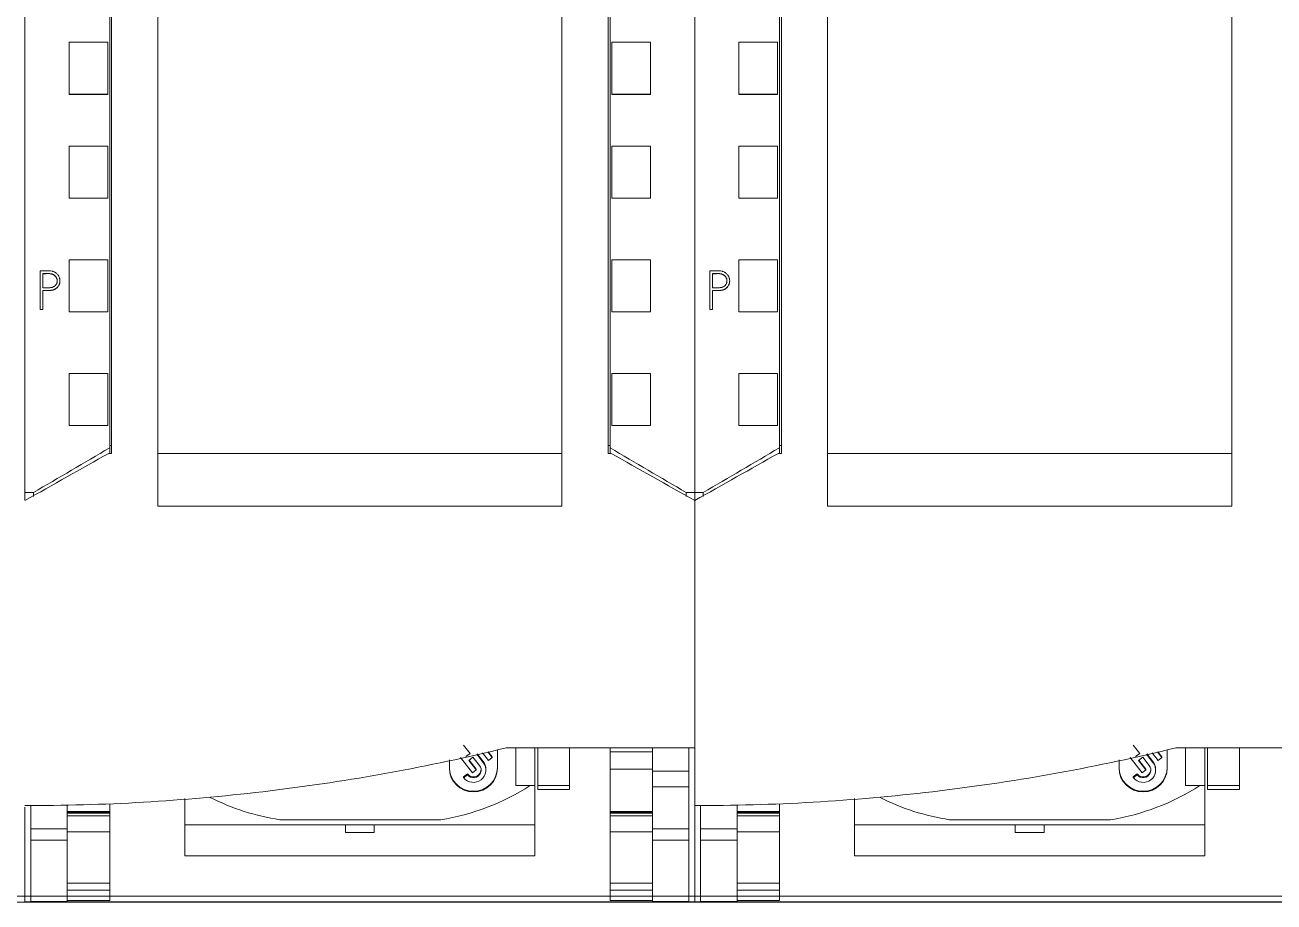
# Model space of a CAD drawing. Header units: millimetres. Extents: x 4137 to 6698, y 1400 to 3585.
# Drawn here: x 5938.2 to 6003.1, y 3225.8 to 3271.3 of the extents above; entities that cross this region are included whole.
import ezdxf

# ---------------------------------------------------------------- set-up
doc = ezdxf.new("R2010")
doc.units = ezdxf.units.MM
doc.layers.add('000-PI-Oprema', color=30, linetype='Continuous', lineweight=5)
doc.layers.add('004-PI-DIN Šina', color=3, linetype='Continuous')

msp = doc.modelspace()

# ---------------------------------------------------------------- linework, layer by layer
at = {"layer": '000-PI-Oprema', "color": 0, "linetype": 'ByBlock', "lineweight": 0}
for p, q in [((5938.248, 3360.465), (5938.248, 3247.047)), ((5973.048, 3360.465), (5973.048, 3247.047)), ((5973.048, 3360.465), (5973.048, 3247.047)), ((5942.648, 3358.185), (5942.648, 3249.37)), ((5968.648, 3249.37), (5968.648, 3358.185)), ((5977.448, 3358.185), (5977.448, 3249.37)), ((5940.548, 3267.743), (5940.548, 3270.444)), ((5942.548, 3270.444), (5940.548, 3270.444)), ((5942.548, 3267.743), (5942.548, 3270.444)), ((5968.748, 3267.743), (5968.748, 3270.444)), ((5968.748, 3270.444), (5970.748, 3270.444)), ((5970.748, 3267.743), (5970.748, 3270.444)), ((5975.348, 3267.743), (5975.348, 3270.444)), ((5977.348, 3270.444), (5975.348, 3270.444)), ((5977.348, 3267.743), (5977.348, 3270.444)), ((5940.548, 3267.735), (5940.548, 3267.743)), ((5942.548, 3267.743), (5940.548, 3267.743)), ((5942.548, 3267.735), (5940.548, 3267.735)), ((5942.548, 3267.735), (5942.548, 3267.743)), ((5968.748, 3267.735), (5968.748, 3267.743)), ((5968.748, 3267.743), (5970.748, 3267.743)), ((5968.748, 3267.735), (5970.748, 3267.735)), ((5970.748, 3267.735), (5970.748, 3267.743)), ((5975.348, 3267.735), (5975.348, 3267.743)), ((5977.348, 3267.743), (5975.348, 3267.743)), ((5977.348, 3267.735), (5975.348, 3267.735)), ((5977.348, 3267.735), (5977.348, 3267.743)), ((5940.548, 3262.341), (5940.548, 3265.042)), ((5942.548, 3265.042), (5940.548, 3265.042)), ((5942.548, 3262.341), (5942.548, 3265.042)), ((5968.748, 3262.341), (5968.748, 3265.042)), ((5968.748, 3265.042), (5970.748, 3265.042)), ((5970.748, 3262.341), (5970.748, 3265.042)), ((5975.348, 3262.341), (5975.348, 3265.042)), ((5977.348, 3265.042), (5975.348, 3265.042)), ((5977.348, 3262.341), (5977.348, 3265.042)), ((5942.548, 3262.341), (5940.548, 3262.341)), ((5940.548, 3262.335), (5940.548, 3262.341)), ((5942.548, 3262.335), (5940.548, 3262.335)), ((5942.548, 3262.335), (5942.548, 3262.341)), ((5968.748, 3262.341), (5970.748, 3262.341)), ((5968.748, 3262.335), (5968.748, 3262.341)), ((5968.748, 3262.335), (5970.748, 3262.335)), ((5970.748, 3262.335), (5970.748, 3262.341)), ((5977.348, 3262.341), (5975.348, 3262.341)), ((5975.348, 3262.335), (5975.348, 3262.341)), ((5977.348, 3262.335), (5975.348, 3262.335)), ((5977.348, 3262.335), (5977.348, 3262.341)), ((5940.548, 3256.439), (5940.548, 3259.14)), ((5942.548, 3259.14), (5940.548, 3259.14)), ((5942.548, 3256.439), (5942.548, 3259.14)), ((5968.748, 3256.439), (5968.748, 3259.14)), ((5968.748, 3259.14), (5970.748, 3259.14)), ((5970.748, 3256.439), (5970.748, 3259.14)), ((5975.348, 3256.439), (5975.348, 3259.14)), ((5977.348, 3259.14), (5975.348, 3259.14)), ((5977.348, 3256.439), (5977.348, 3259.14)), ((5939.037, 3258.566), (5939.037, 3256.565)), ((5939.179, 3257.689), (5939.179, 3258.425)), ((5940.064, 3258.038), (5940.064, 3258.044)), ((5973.837, 3258.566), (5973.837, 3256.565)), ((5973.979, 3257.689), (5973.979, 3258.425)), ((5974.864, 3258.038), (5974.864, 3258.044)), ((5939.179, 3256.565), (5939.179, 3257.547)), ((5973.979, 3256.565), (5973.979, 3257.547)), ((5939.037, 3256.565), (5939.179, 3256.565)), ((5940.548, 3256.435), (5940.548, 3256.439)), ((5942.548, 3256.439), (5940.548, 3256.439)), ((5942.548, 3256.435), (5940.548, 3256.435)), ((5942.548, 3256.435), (5942.548, 3256.439)), ((5968.748, 3256.439), (5970.748, 3256.439)), ((5968.748, 3256.435), (5968.748, 3256.439)), ((5968.748, 3256.435), (5970.748, 3256.435)), ((5970.748, 3256.435), (5970.748, 3256.439)), ((5973.837, 3256.565), (5973.979, 3256.565)), ((5975.348, 3256.435), (5975.348, 3256.439)), ((5977.348, 3256.439), (5975.348, 3256.439)), ((5977.348, 3256.435), (5975.348, 3256.435)), ((5977.348, 3256.435), (5977.348, 3256.439)), ((5940.548, 3250.538), (5940.548, 3253.238)), ((5942.548, 3253.238), (5940.548, 3253.238)), ((5942.548, 3250.538), (5942.548, 3253.238)), ((5968.748, 3250.538), (5968.748, 3253.238)), ((5968.748, 3253.238), (5970.748, 3253.238)), ((5970.748, 3250.538), (5970.748, 3253.238)), ((5975.348, 3250.538), (5975.348, 3253.238)), ((5977.348, 3253.238), (5975.348, 3253.238)), ((5977.348, 3250.538), (5977.348, 3253.238)), ((5940.548, 3250.535), (5940.548, 3250.538)), ((5942.548, 3250.538), (5940.548, 3250.538)), ((5942.548, 3250.535), (5940.548, 3250.535)), ((5942.548, 3250.535), (5942.548, 3250.538)), ((5968.748, 3250.538), (5970.748, 3250.538)), ((5968.748, 3250.535), (5968.748, 3250.538)), ((5968.748, 3250.535), (5970.748, 3250.535)), ((5970.748, 3250.535), (5970.748, 3250.538)), ((5975.348, 3250.535), (5975.348, 3250.538)), ((5977.348, 3250.538), (5975.348, 3250.538)), ((5977.348, 3250.535), (5975.348, 3250.535)), ((5977.348, 3250.535), (5977.348, 3250.538)), ((5942.598, 3249.084), (5942.748, 3249.084)), ((5942.748, 3249.499), (5942.648, 3249.499)), ((5942.648, 3249.37), (5942.648, 3249.084)), ((5966.148, 3249.081), (5945.148, 3249.081)), ((5968.548, 3249.499), (5968.648, 3249.499)), ((5968.548, 3249.084), (5968.698, 3249.084)), ((5968.648, 3249.084), (5968.648, 3249.37)), ((5977.398, 3249.084), (5977.548, 3249.084)), ((5977.548, 3249.499), (5977.448, 3249.499)), ((5977.448, 3249.37), (5977.448, 3249.084)), ((6000.948, 3249.081), (5979.948, 3249.081)), ((5938.248, 3247.047), (5938.248, 3246.677)), ((5938.688, 3247.047), (5938.248, 3247.047)), ((5938.688, 3246.844), (5938.688, 3247.047)), ((5972.608, 3247.047), (5972.608, 3246.844)), ((5973.048, 3247.047), (5972.608, 3247.047)), ((5973.048, 3247.047), (5973.048, 3246.671)), ((5973.048, 3247.047), (5973.048, 3246.677)), ((5973.488, 3247.047), (5973.048, 3247.047)), ((5973.488, 3246.844), (5973.488, 3247.047)), ((5966.148, 3246.334), (5945.148, 3246.334)), ((6000.948, 3246.334), (5979.948, 3246.334)), ((5961.036, 3233.925), (5961.372, 3233.499)), ((5961.372, 3233.499), (5961.156, 3233.331)), ((5962.059, 3233.03), (5961.723, 3233.456)), ((5962.059, 3233.069), (5961.742, 3233.471)), ((5962.018, 3233.524), (5962.324, 3233.135)), ((5962.521, 3233.288), (5962.289, 3233.581)), ((5962.521, 3233.327), (5962.316, 3233.587)), ((5962.521, 3233.327), (5962.521, 3233.288)), ((5962.798, 3232.734), (5962.798, 3233.689)), ((5963.248, 3233.785), (5973.048, 3233.785)), ((5963.748, 3233.785), (5963.748, 3231.825)), ((5964.748, 3231.825), (5964.748, 3233.785)), ((5968.648, 3233.585), (5968.648, 3233.785)), ((5968.648, 3232.686), (5968.648, 3233.585)), ((5968.648, 3233.585), (5970.848, 3233.585)), ((5970.848, 3232.583), (5970.848, 3233.785)), ((5972.748, 3232.583), (5972.748, 3233.785)), ((5973.048, 3233.704), (5973.048, 3225.785)), ((5995.836, 3233.925), (5996.172, 3233.499)), ((5996.172, 3233.499), (5995.956, 3233.331)), ((5996.859, 3233.03), (5996.523, 3233.456)), ((5996.859, 3233.069), (5996.542, 3233.471)), ((5996.818, 3233.524), (5997.124, 3233.135)), ((5997.321, 3233.288), (5997.089, 3233.581)), ((5997.321, 3233.327), (5997.116, 3233.587)), ((5997.321, 3233.327), (5997.321, 3233.288)), ((5997.598, 3232.734), (5997.598, 3233.689)), ((5998.048, 3233.785), (6007.848, 3233.785)), ((5998.548, 3233.785), (5998.548, 3231.825)), ((5999.548, 3231.825), (5999.548, 3233.785)), ((5960.298, 3233.159), (5960.298, 3232.734)), ((5960.878, 3233.282), (5961.498, 3232.495)), ((5961.31, 3233.136), (5961.526, 3233.303)), ((5961.695, 3232.648), (5961.31, 3233.136)), ((5961.695, 3232.687), (5961.329, 3233.151)), ((5961.526, 3233.303), (5961.862, 3232.877)), ((5961.695, 3232.687), (5961.695, 3232.648)), ((5962.059, 3233.069), (5962.059, 3233.03)), ((5962.197, 3232.634), (5962.197, 3232.673)), ((5962.324, 3233.135), (5962.521, 3233.288)), ((5968.648, 3230.486), (5968.648, 3232.686)), ((5968.648, 3232.686), (5970.848, 3232.686)), ((5995.098, 3233.159), (5995.098, 3232.734)), ((5995.678, 3233.282), (5996.298, 3232.495)), ((5996.11, 3233.136), (5996.326, 3233.303)), ((5996.495, 3232.648), (5996.11, 3233.136)), ((5996.495, 3232.687), (5996.129, 3233.151)), ((5996.326, 3233.303), (5996.662, 3232.877)), ((5996.495, 3232.687), (5996.495, 3232.648)), ((5996.859, 3233.069), (5996.859, 3233.03)), ((5996.997, 3232.634), (5996.997, 3232.673)), ((5997.124, 3233.135), (5997.321, 3233.288)), ((5961.233, 3232.429), (5961.036, 3232.277)), ((5961.233, 3232.39), (5961.036, 3232.237)), ((5961.036, 3232.277), (5961.036, 3232.237)), ((5961.233, 3232.429), (5961.233, 3232.39)), ((5961.498, 3232.495), (5961.695, 3232.648)), ((5970.848, 3231.767), (5970.848, 3232.583)), ((5970.848, 3232.583), (5972.748, 3232.583)), ((5972.748, 3231.767), (5972.748, 3232.583)), ((5996.033, 3232.429), (5995.836, 3232.277)), ((5996.033, 3232.39), (5995.836, 3232.237)), ((5995.836, 3232.277), (5995.836, 3232.237)), ((5996.033, 3232.429), (5996.033, 3232.39)), ((5996.298, 3232.495), (5996.495, 3232.648)), ((5963.748, 3231.825), (5963.748, 3231.824)), ((5963.748, 3231.825), (5964.748, 3231.825)), ((5963.748, 3231.824), (5964.496, 3231.824)), ((5964.496, 3231.824), (5964.748, 3231.824)), ((5964.748, 3231.824), (5964.748, 3231.825)), ((5964.748, 3229.785), (5964.748, 3231.824)), ((5964.898, 3231.618), (5964.898, 3231.835)), ((5964.898, 3231.835), (5966.548, 3231.835)), ((5964.898, 3231.618), (5966.548, 3231.618)), ((5966.548, 3231.618), (5966.548, 3231.835)), ((5970.848, 3231.767), (5970.848, 3229.58)), ((5970.848, 3231.767), (5972.748, 3231.767)), ((5972.748, 3231.767), (5972.748, 3229.58)), ((5998.548, 3231.825), (5998.548, 3231.824)), ((5998.548, 3231.825), (5999.548, 3231.825)), ((5998.548, 3231.824), (5999.296, 3231.824)), ((5999.296, 3231.824), (5999.548, 3231.824)), ((5999.548, 3231.824), (5999.548, 3231.825)), ((5999.548, 3229.785), (5999.548, 3231.824)), ((5999.698, 3231.618), (5999.698, 3231.835)), ((5999.698, 3231.835), (6001.348, 3231.835)), ((5999.698, 3231.618), (6001.348, 3231.618)), ((6001.348, 3231.618), (6001.348, 3231.835)), ((5938.549, 3230.785), (5938.248, 3230.785)), ((5938.548, 3230.773), (5938.548, 3229.58)), ((5940.448, 3230.834), (5940.448, 3229.58)), ((5942.648, 3230.486), (5942.648, 3230.851)), ((5946.548, 3229.785), (5946.548, 3231.149)), ((5973.349, 3230.785), (5973.048, 3230.785)), ((5973.348, 3230.773), (5973.348, 3229.58)), ((5975.248, 3230.834), (5975.248, 3229.58)), ((5977.448, 3230.486), (5977.448, 3230.851)), ((5981.348, 3229.785), (5981.348, 3231.149)), ((5938.248, 3230.703), (5938.248, 3225.785)), ((5940.448, 3230.486), (5942.648, 3230.486)), ((5942.648, 3230.456), (5940.448, 3230.456)), ((5942.648, 3230.449), (5940.448, 3230.449)), ((5942.648, 3230.385), (5940.448, 3230.385)), ((5942.648, 3230.248), (5940.448, 3230.248)), ((5942.648, 3230.449), (5942.648, 3230.456)), ((5942.648, 3230.385), (5942.648, 3230.449)), ((5942.648, 3230.385), (5942.648, 3230.248)), ((5942.648, 3230.248), (5942.648, 3229.423)), ((5968.648, 3230.486), (5970.848, 3230.486)), ((5968.648, 3230.449), (5968.648, 3230.456)), ((5970.848, 3230.456), (5968.648, 3230.456)), ((5968.648, 3230.385), (5968.648, 3230.449)), ((5968.648, 3230.449), (5970.848, 3230.449)), ((5968.648, 3230.385), (5968.648, 3230.248)), ((5968.648, 3230.385), (5970.848, 3230.385)), ((5968.648, 3230.248), (5968.648, 3229.423)), ((5968.648, 3230.248), (5970.848, 3230.248)), ((5973.048, 3230.703), (5973.048, 3225.785)), ((5975.248, 3230.486), (5977.448, 3230.486)), ((5977.448, 3230.456), (5975.248, 3230.456)), ((5977.448, 3230.449), (5975.248, 3230.449)), ((5977.448, 3230.385), (5975.248, 3230.385)), ((5977.448, 3230.248), (5975.248, 3230.248)), ((5977.448, 3230.449), (5977.448, 3230.456)), ((5977.448, 3230.385), (5977.448, 3230.449)), ((5977.448, 3230.385), (5977.448, 3230.248)), ((5977.448, 3230.248), (5977.448, 3229.423)), ((5938.548, 3228.993), (5938.548, 3229.58)), ((5940.448, 3229.58), (5938.548, 3229.58)), ((5940.448, 3228.993), (5940.448, 3229.58)), ((5946.548, 3228.185), (5946.548, 3229.785)), ((5946.548, 3229.785), (5964.748, 3229.785)), ((5951.492, 3230.052), (5959.847, 3230.052)), ((5954.898, 3229.785), (5954.898, 3229.381)), ((5956.398, 3229.785), (5956.398, 3229.381)), ((5964.748, 3228.185), (5964.748, 3229.785)), ((5970.848, 3228.993), (5970.848, 3229.58)), ((5970.848, 3229.58), (5972.748, 3229.58)), ((5972.748, 3228.993), (5972.748, 3229.58)), ((5973.348, 3228.993), (5973.348, 3229.58)), ((5975.248, 3229.58), (5973.348, 3229.58)), ((5975.248, 3228.993), (5975.248, 3229.58)), ((5981.348, 3228.185), (5981.348, 3229.785)), ((5981.348, 3229.785), (5999.548, 3229.785)), ((5986.292, 3230.052), (5994.647, 3230.052)), ((5989.698, 3229.785), (5989.698, 3229.381)), ((5991.198, 3229.785), (5991.198, 3229.381)), ((5999.548, 3228.185), (5999.548, 3229.785)), ((5940.448, 3228.993), (5938.548, 3228.993)), ((5942.648, 3229.423), (5940.448, 3229.423)), ((5942.648, 3229.423), (5942.648, 3226.758)), ((5954.898, 3229.381), (5956.398, 3229.381)), ((5968.648, 3229.423), (5968.648, 3226.758)), ((5968.648, 3229.423), (5970.848, 3229.423)), ((5970.848, 3228.993), (5972.748, 3228.993)), ((5975.248, 3228.993), (5973.348, 3228.993)), ((5977.448, 3229.423), (5975.248, 3229.423)), ((5977.448, 3229.423), (5977.448, 3226.758)), ((5989.698, 3229.381), (5991.198, 3229.381)), ((5946.548, 3228.185), (5964.748, 3228.185)), ((5981.348, 3228.185), (5999.548, 3228.185)), ((5942.648, 3226.758), (5940.448, 3226.758)), ((5940.448, 3226.391), (5940.448, 3225.861)), ((5942.648, 3226.391), (5940.448, 3226.391)), ((5942.648, 3226.758), (5942.648, 3226.391)), ((5942.648, 3226.391), (5942.648, 3225.861)), ((5968.648, 3226.758), (5968.648, 3226.391)), ((5968.648, 3226.758), (5970.848, 3226.758)), ((5968.648, 3226.391), (5968.648, 3225.861)), ((5968.648, 3226.391), (5970.848, 3226.391)), ((5970.848, 3226.391), (5970.848, 3225.861)), ((5977.448, 3226.758), (5975.248, 3226.758)), ((5975.248, 3226.391), (5975.248, 3225.861)), ((5977.448, 3226.391), (5975.248, 3226.391)), ((5977.448, 3226.758), (5977.448, 3226.391)), ((5977.448, 3226.391), (5977.448, 3225.861)), ((5940.189, 3225.785), (5938.248, 3225.785)), ((5940.448, 3225.797), (5938.548, 3225.797)), ((5938.548, 3225.796), (5940.448, 3225.796)), ((5971.448, 3225.785), (5940.189, 3225.785)), ((5942.648, 3225.861), (5940.448, 3225.861)), ((5940.448, 3225.86), (5942.648, 3225.86)), ((5942.648, 3225.86), (5942.648, 3225.861)), ((5968.648, 3225.86), (5968.648, 3225.861)), ((5968.648, 3225.861), (5970.848, 3225.861)), ((5968.648, 3225.86), (5970.848, 3225.86)), ((5970.848, 3225.797), (5972.748, 3225.797)), ((5970.848, 3225.796), (5972.748, 3225.796)), ((5973.048, 3225.785), (5971.448, 3225.785)), ((5974.989, 3225.785), (5973.048, 3225.785)), ((5975.248, 3225.797), (5973.348, 3225.797)), ((5973.348, 3225.796), (5975.248, 3225.796)), ((6006.248, 3225.785), (5974.989, 3225.785)), ((5977.448, 3225.861), (5975.248, 3225.861)), ((5975.248, 3225.86), (5977.448, 3225.86)), ((5977.448, 3225.86), (5977.448, 3225.861))]:
    msp.add_line(p, q, dxfattribs=at)
for centre, major_axis, start_param, end_param in [((5961.548, 3232.773), (1.25, 0), 3.141593, 6.283185), ((5961.548, 3232.734), (1.25, 0), 3.141593, 6.283185), ((5961.548, 3232.634), (0.649, 0), 3.804818, 6.94641), ((5961.548, 3232.634), (-0.399, 0), 0.663225, 3.804818), ((5961.548, 3232.673), (0.649, 0), 6.283142, 6.94641), ((5996.348, 3232.773), (1.25, 0), 3.141593, 6.283185), ((5996.348, 3232.734), (1.25, 0), 3.141593, 6.283185), ((5996.348, 3232.634), (0.649, 0), 3.804818, 6.94641), ((5996.348, 3232.634), (-0.399, 0), 0.663225, 3.804818), ((5996.348, 3232.673), (0.649, 0), 6.283142, 6.94641), ((5961.548, 3232.673), (-0.399, 0), 0.663225, 3.092069), ((5996.348, 3232.673), (-0.399, 0), 0.663225, 3.092069), ((5957.91, 3241.929), (12.135, 0), 4.872685, 5.28613), ((5992.71, 3241.929), (12.135, 0), 4.872685, 5.28613), ((5953.314, 3241.789), (11.977, 0), 4.241192, 4.559632), ((5988.114, 3241.789), (11.977, 0), 4.241192, 4.559632)]:
    msp.add_ellipse(centre, major_axis=major_axis, ratio=0.991445, start_param=start_param, end_param=end_param, dxfattribs=at)
for points, knots in [([(5942.748, 3358.37), (5942.748, 3355.326), (5942.748, 3345.757), (5942.748, 3331.587), (5942.748, 3317.02), (5942.748, 3302.81), (5942.748, 3288.516), (5942.748, 3273.029), (5942.748, 3260.39), (5942.748, 3252.425), (5942.748, 3249.084)], [0, 0, 0, 0, 0.083934, 0.263736, 0.389889, 0.484142, 0.653794, 0.78188, 0.908517, 1, 1, 1, 1]), ([(5968.548, 3249.084), (5968.548, 3252.425), (5968.548, 3260.39), (5968.548, 3273.029), (5968.548, 3288.516), (5968.548, 3302.81), (5968.548, 3317.02), (5968.548, 3331.587), (5968.548, 3345.757), (5968.548, 3355.326), (5968.548, 3358.37)], [0, 0, 0, 0, 0.091483, 0.21812, 0.346206, 0.515858, 0.610111, 0.736264, 0.916066, 1, 1, 1, 1]), ([(5977.548, 3358.37), (5977.548, 3355.326), (5977.548, 3345.757), (5977.548, 3331.587), (5977.548, 3317.02), (5977.548, 3302.81), (5977.548, 3288.516), (5977.548, 3273.029), (5977.548, 3260.39), (5977.548, 3252.425), (5977.548, 3249.084)], [0, 0, 0, 0, 0.083934, 0.263736, 0.389889, 0.484142, 0.653794, 0.78188, 0.908517, 1, 1, 1, 1]), ([(5945.148, 3355.305), (5945.148, 3353.282), (5945.148, 3344.733), (5945.148, 3331.587), (5945.148, 3317.02), (5945.148, 3302.81), (5945.148, 3288.516), (5945.148, 3273.029), (5945.148, 3260.271), (5945.148, 3251.39), (5945.148, 3247.132), (5945.148, 3246.334)], [0, 0, 0, 0, 0.055935, 0.236292, 0.362833, 0.457376, 0.627551, 0.756032, 0.883059, 0.978086, 1, 1, 1, 1]), ([(5966.148, 3355.305), (5966.148, 3353.282), (5966.148, 3344.733), (5966.148, 3331.587), (5966.148, 3317.02), (5966.148, 3302.81), (5966.148, 3288.516), (5966.148, 3273.029), (5966.148, 3260.271), (5966.148, 3251.39), (5966.148, 3247.132), (5966.148, 3246.334)], [0, 0, 0, 0, 0.055935, 0.236292, 0.362833, 0.457376, 0.627551, 0.756032, 0.883059, 0.978086, 1, 1, 1, 1]), ([(5979.948, 3355.305), (5979.948, 3353.282), (5979.948, 3344.733), (5979.948, 3331.587), (5979.948, 3317.02), (5979.948, 3302.81), (5979.948, 3288.516), (5979.948, 3273.029), (5979.948, 3260.271), (5979.948, 3251.39), (5979.948, 3247.132), (5979.948, 3246.334)], [0, 0, 0, 0, 0.055935, 0.236292, 0.362833, 0.457376, 0.627551, 0.756032, 0.883059, 0.978086, 1, 1, 1, 1]), ([(6000.948, 3355.305), (6000.948, 3353.282), (6000.948, 3344.733), (6000.948, 3331.587), (6000.948, 3317.02), (6000.948, 3302.81), (6000.948, 3288.516), (6000.948, 3273.029), (6000.948, 3260.271), (6000.948, 3251.39), (6000.948, 3247.132), (6000.948, 3246.334)], [0, 0, 0, 0, 0.055935, 0.236292, 0.362833, 0.457376, 0.627551, 0.756032, 0.883059, 0.978086, 1, 1, 1, 1]), ([(5939.179, 3257.547), (5939.231, 3257.547), (5939.282, 3257.548), (5939.385, 3257.547), (5939.437, 3257.546), (5939.515, 3257.548), (5939.54, 3257.549), (5939.579, 3257.552), (5939.592, 3257.554), (5939.618, 3257.557), (5939.63, 3257.559), (5939.669, 3257.566), (5939.694, 3257.572), (5939.743, 3257.588), (5939.767, 3257.598), (5939.802, 3257.615), (5939.813, 3257.621), (5939.836, 3257.634), (5939.847, 3257.641), (5939.878, 3257.663), (5939.898, 3257.68), (5939.926, 3257.707), (5939.935, 3257.716), (5939.953, 3257.735), (5939.961, 3257.745), (5939.984, 3257.776), (5939.998, 3257.798), (5940.016, 3257.832), (5940.022, 3257.844), (5940.032, 3257.868), (5940.036, 3257.88), (5940.048, 3257.917), (5940.054, 3257.942), (5940.06, 3257.981), (5940.062, 3257.994), (5940.063, 3258.019), (5940.064, 3258.033), (5940.064, 3258.071), (5940.062, 3258.097), (5940.056, 3258.135), (5940.053, 3258.148), (5940.048, 3258.174), (5940.044, 3258.186), (5940.033, 3258.223), (5940.023, 3258.247), (5940.006, 3258.282), (5940, 3258.294), (5939.987, 3258.316), (5939.98, 3258.327), (5939.958, 3258.359), (5939.926, 3258.399), (5939.887, 3258.434), (5939.856, 3258.458), (5939.846, 3258.465), (5939.824, 3258.479), (5939.813, 3258.486), (5939.779, 3258.505), (5939.756, 3258.515), (5939.719, 3258.529), (5939.707, 3258.533), (5939.682, 3258.54), (5939.669, 3258.543), (5939.606, 3258.558), (5939.555, 3258.563), (5939.478, 3258.567), (5939.452, 3258.568), (5939.4, 3258.568), (5939.348, 3258.568), (5939.296, 3258.567), (5939.245, 3258.566), (5939.167, 3258.566), (5939.089, 3258.566), (5939.037, 3258.566)], [0, 0, 0, 0, 0.0625, 0.0625, 0.125, 0.125, 0.15625, 0.15625, 0.171875, 0.171875, 0.1875, 0.1875, 0.21875, 0.21875, 0.25, 0.25, 0.265625, 0.265625, 0.28125, 0.28125, 0.3125, 0.3125, 0.328125, 0.328125, 0.34375, 0.34375, 0.375, 0.375, 0.390625, 0.390625, 0.40625, 0.40625, 0.4375, 0.4375, 0.453125, 0.453125, 0.46875, 0.46875, 0.5, 0.5, 0.515625, 0.515625, 0.53125, 0.53125, 0.5625, 0.5625, 0.578125, 0.578125, 0.59375, 0.59375, 0.625, 0.65625, 0.65625, 0.671875, 0.671875, 0.6875, 0.6875, 0.71875, 0.71875, 0.734375, 0.734375, 0.75, 0.75, 0.8125, 0.8125, 0.84375, 0.84375, 0.875, 0.90625, 0.90625, 0.9375, 1, 1, 1, 1]), ([(5939.179, 3258.425), (5939.218, 3258.425), (5939.256, 3258.424), (5939.315, 3258.424), (5939.334, 3258.425), (5939.373, 3258.425), (5939.431, 3258.427), (5939.489, 3258.428), (5939.567, 3258.422), (5939.605, 3258.416), (5939.653, 3258.401), (5939.662, 3258.398), (5939.681, 3258.391), (5939.69, 3258.388), (5939.717, 3258.375), (5939.735, 3258.366), (5939.76, 3258.35), (5939.768, 3258.344), (5939.784, 3258.332), (5939.792, 3258.326), (5939.814, 3258.306), (5939.828, 3258.292), (5939.847, 3258.269), (5939.853, 3258.261), (5939.864, 3258.245), (5939.869, 3258.236), (5939.884, 3258.21), (5939.893, 3258.192), (5939.903, 3258.165), (5939.906, 3258.155), (5939.911, 3258.136), (5939.914, 3258.126), (5939.919, 3258.097), (5939.922, 3258.077), (5939.922, 3258.047), (5939.922, 3258.037), (5939.921, 3258.017), (5939.921, 3258.007), (5939.917, 3257.978), (5939.913, 3257.958), (5939.904, 3257.93), (5939.9, 3257.921), (5939.893, 3257.902), (5939.889, 3257.893), (5939.875, 3257.867), (5939.864, 3257.85), (5939.845, 3257.827), (5939.839, 3257.82), (5939.825, 3257.805), (5939.818, 3257.798), (5939.795, 3257.779), (5939.779, 3257.767), (5939.754, 3257.751), (5939.745, 3257.746), (5939.728, 3257.736), (5939.719, 3257.732), (5939.691, 3257.72), (5939.673, 3257.713), (5939.644, 3257.705), (5939.634, 3257.703), (5939.615, 3257.699), (5939.605, 3257.697), (5939.575, 3257.693), (5939.555, 3257.691), (5939.516, 3257.689), (5939.496, 3257.689), (5939.456, 3257.688), (5939.417, 3257.688), (5939.377, 3257.689), (5939.337, 3257.689), (5939.318, 3257.689), (5939.258, 3257.689), (5939.219, 3257.689), (5939.179, 3257.689)], [0, 0, 0, 0, 0.0625, 0.0625, 0.09375, 0.09375, 0.125, 0.1875, 0.1875, 0.25, 0.25, 0.265625, 0.265625, 0.28125, 0.28125, 0.3125, 0.3125, 0.328125, 0.328125, 0.34375, 0.34375, 0.375, 0.375, 0.390625, 0.390625, 0.40625, 0.40625, 0.4375, 0.4375, 0.453125, 0.453125, 0.46875, 0.46875, 0.5, 0.5, 0.515625, 0.515625, 0.53125, 0.53125, 0.5625, 0.5625, 0.578125, 0.578125, 0.59375, 0.59375, 0.625, 0.625, 0.640625, 0.640625, 0.65625, 0.65625, 0.6875, 0.6875, 0.703125, 0.703125, 0.71875, 0.71875, 0.75, 0.75, 0.765625, 0.765625, 0.78125, 0.78125, 0.8125, 0.8125, 0.84375, 0.84375, 0.875, 0.90625, 0.90625, 0.9375, 0.9375, 1, 1, 1, 1]), ([(5939.922, 3258.039), (5939.922, 3258.042), (5939.922, 3258.044), (5939.922, 3258.056), (5939.921, 3258.066), (5939.919, 3258.086), (5939.918, 3258.096), (5939.913, 3258.125), (5939.908, 3258.144), (5939.894, 3258.182), (5939.886, 3258.2), (5939.867, 3258.235), (5939.856, 3258.251), (5939.831, 3258.282), (5939.817, 3258.296), (5939.788, 3258.323), (5939.773, 3258.335), (5939.739, 3258.357), (5939.722, 3258.367), (5939.686, 3258.384), (5939.667, 3258.391), (5939.639, 3258.399), (5939.629, 3258.402), (5939.61, 3258.407), (5939.6, 3258.409), (5939.571, 3258.414), (5939.552, 3258.417), (5939.493, 3258.422), (5939.454, 3258.421), (5939.395, 3258.42), (5939.375, 3258.419), (5939.336, 3258.418), (5939.316, 3258.418), (5939.257, 3258.418), (5939.218, 3258.419), (5939.179, 3258.419)], [0, 0, 0, 0, 0.007629, 0.007629, 0.03864, 0.03864, 0.069652, 0.069652, 0.131675, 0.131675, 0.193698, 0.193698, 0.255722, 0.255722, 0.317745, 0.317745, 0.379768, 0.379768, 0.441791, 0.441791, 0.503814, 0.503814, 0.534826, 0.534826, 0.565838, 0.565838, 0.627861, 0.627861, 0.751907, 0.751907, 0.81393, 0.81393, 0.875954, 0.875954, 1, 1, 1, 1]), ([(5940.064, 3258.038), (5940.064, 3258.013), (5940.062, 3257.988), (5940.056, 3257.95), (5940.054, 3257.938), (5940.048, 3257.912), (5940.045, 3257.9), (5940.033, 3257.862), (5940.023, 3257.839), (5939.999, 3257.793), (5939.985, 3257.771), (5939.961, 3257.74), (5939.953, 3257.73), (5939.936, 3257.71), (5939.909, 3257.682), (5939.879, 3257.658), (5939.847, 3257.635), (5939.836, 3257.628), (5939.814, 3257.615), (5939.802, 3257.609), (5939.768, 3257.592), (5939.744, 3257.582), (5939.707, 3257.57), (5939.694, 3257.566), (5939.669, 3257.56), (5939.656, 3257.557), (5939.593, 3257.546), (5939.541, 3257.542), (5939.438, 3257.54), (5939.386, 3257.541), (5939.283, 3257.542), (5939.231, 3257.541), (5939.179, 3257.541)], [0, 0, 0, 0, 0.06514, 0.06514, 0.098528, 0.098528, 0.131915, 0.131915, 0.198691, 0.198691, 0.265467, 0.265467, 0.298855, 0.298855, 0.332243, 0.399018, 0.399018, 0.432406, 0.432406, 0.465794, 0.465794, 0.53257, 0.53257, 0.565958, 0.565958, 0.599346, 0.599346, 0.732897, 0.732897, 0.866449, 0.866449, 1, 1, 1, 1]), ([(5973.979, 3257.547), (5974.031, 3257.547), (5974.082, 3257.548), (5974.185, 3257.547), (5974.237, 3257.546), (5974.315, 3257.548), (5974.34, 3257.549), (5974.379, 3257.552), (5974.392, 3257.554), (5974.418, 3257.557), (5974.43, 3257.559), (5974.469, 3257.566), (5974.494, 3257.572), (5974.543, 3257.588), (5974.567, 3257.598), (5974.602, 3257.615), (5974.613, 3257.621), (5974.636, 3257.634), (5974.647, 3257.641), (5974.678, 3257.663), (5974.698, 3257.68), (5974.726, 3257.707), (5974.735, 3257.716), (5974.753, 3257.735), (5974.761, 3257.745), (5974.784, 3257.776), (5974.798, 3257.798), (5974.816, 3257.832), (5974.822, 3257.844), (5974.832, 3257.868), (5974.836, 3257.88), (5974.848, 3257.917), (5974.854, 3257.942), (5974.86, 3257.981), (5974.862, 3257.994), (5974.863, 3258.019), (5974.864, 3258.033), (5974.864, 3258.071), (5974.862, 3258.097), (5974.856, 3258.135), (5974.853, 3258.148), (5974.848, 3258.174), (5974.844, 3258.186), (5974.833, 3258.223), (5974.823, 3258.247), (5974.806, 3258.282), (5974.8, 3258.294), (5974.787, 3258.316), (5974.78, 3258.327), (5974.758, 3258.359), (5974.726, 3258.399), (5974.687, 3258.434), (5974.656, 3258.458), (5974.646, 3258.465), (5974.624, 3258.479), (5974.613, 3258.486), (5974.579, 3258.505), (5974.556, 3258.515), (5974.519, 3258.529), (5974.507, 3258.533), (5974.482, 3258.54), (5974.469, 3258.543), (5974.406, 3258.558), (5974.355, 3258.563), (5974.278, 3258.567), (5974.252, 3258.568), (5974.2, 3258.568), (5974.148, 3258.568), (5974.096, 3258.567), (5974.045, 3258.566), (5973.967, 3258.566), (5973.889, 3258.566), (5973.837, 3258.566)], [0, 0, 0, 0, 0.0625, 0.0625, 0.125, 0.125, 0.15625, 0.15625, 0.171875, 0.171875, 0.1875, 0.1875, 0.21875, 0.21875, 0.25, 0.25, 0.265625, 0.265625, 0.28125, 0.28125, 0.3125, 0.3125, 0.328125, 0.328125, 0.34375, 0.34375, 0.375, 0.375, 0.390625, 0.390625, 0.40625, 0.40625, 0.4375, 0.4375, 0.453125, 0.453125, 0.46875, 0.46875, 0.5, 0.5, 0.515625, 0.515625, 0.53125, 0.53125, 0.5625, 0.5625, 0.578125, 0.578125, 0.59375, 0.59375, 0.625, 0.65625, 0.65625, 0.671875, 0.671875, 0.6875, 0.6875, 0.71875, 0.71875, 0.734375, 0.734375, 0.75, 0.75, 0.8125, 0.8125, 0.84375, 0.84375, 0.875, 0.90625, 0.90625, 0.9375, 1, 1, 1, 1]), ([(5973.979, 3258.425), (5974.018, 3258.425), (5974.056, 3258.424), (5974.115, 3258.424), (5974.134, 3258.425), (5974.173, 3258.425), (5974.231, 3258.427), (5974.289, 3258.428), (5974.367, 3258.422), (5974.405, 3258.416), (5974.453, 3258.401), (5974.462, 3258.398), (5974.481, 3258.391), (5974.49, 3258.388), (5974.517, 3258.375), (5974.535, 3258.366), (5974.56, 3258.35), (5974.568, 3258.344), (5974.584, 3258.332), (5974.592, 3258.326), (5974.614, 3258.306), (5974.628, 3258.292), (5974.647, 3258.269), (5974.653, 3258.261), (5974.664, 3258.245), (5974.669, 3258.236), (5974.684, 3258.21), (5974.693, 3258.192), (5974.703, 3258.165), (5974.706, 3258.155), (5974.711, 3258.136), (5974.714, 3258.126), (5974.719, 3258.097), (5974.722, 3258.077), (5974.722, 3258.047), (5974.722, 3258.037), (5974.721, 3258.017), (5974.721, 3258.007), (5974.717, 3257.978), (5974.713, 3257.958), (5974.704, 3257.93), (5974.7, 3257.921), (5974.693, 3257.902), (5974.689, 3257.893), (5974.675, 3257.867), (5974.664, 3257.85), (5974.645, 3257.827), (5974.639, 3257.82), (5974.625, 3257.805), (5974.618, 3257.798), (5974.595, 3257.779), (5974.579, 3257.767), (5974.554, 3257.751), (5974.545, 3257.746), (5974.528, 3257.736), (5974.519, 3257.732), (5974.491, 3257.72), (5974.473, 3257.713), (5974.444, 3257.705), (5974.434, 3257.703), (5974.415, 3257.699), (5974.405, 3257.697), (5974.375, 3257.693), (5974.355, 3257.691), (5974.316, 3257.689), (5974.296, 3257.689), (5974.256, 3257.688), (5974.217, 3257.688), (5974.177, 3257.689), (5974.137, 3257.689), (5974.118, 3257.689), (5974.058, 3257.689), (5974.019, 3257.689), (5973.979, 3257.689)], [0, 0, 0, 0, 0.0625, 0.0625, 0.09375, 0.09375, 0.125, 0.1875, 0.1875, 0.25, 0.25, 0.265625, 0.265625, 0.28125, 0.28125, 0.3125, 0.3125, 0.328125, 0.328125, 0.34375, 0.34375, 0.375, 0.375, 0.390625, 0.390625, 0.40625, 0.40625, 0.4375, 0.4375, 0.453125, 0.453125, 0.46875, 0.46875, 0.5, 0.5, 0.515625, 0.515625, 0.53125, 0.53125, 0.5625, 0.5625, 0.578125, 0.578125, 0.59375, 0.59375, 0.625, 0.625, 0.640625, 0.640625, 0.65625, 0.65625, 0.6875, 0.6875, 0.703125, 0.703125, 0.71875, 0.71875, 0.75, 0.75, 0.765625, 0.765625, 0.78125, 0.78125, 0.8125, 0.8125, 0.84375, 0.84375, 0.875, 0.90625, 0.90625, 0.9375, 0.9375, 1, 1, 1, 1]), ([(5974.722, 3258.039), (5974.722, 3258.042), (5974.722, 3258.044), (5974.722, 3258.056), (5974.721, 3258.066), (5974.719, 3258.086), (5974.718, 3258.096), (5974.713, 3258.125), (5974.708, 3258.144), (5974.694, 3258.182), (5974.686, 3258.2), (5974.667, 3258.235), (5974.656, 3258.251), (5974.631, 3258.282), (5974.617, 3258.296), (5974.588, 3258.323), (5974.573, 3258.335), (5974.539, 3258.357), (5974.522, 3258.367), (5974.486, 3258.384), (5974.467, 3258.391), (5974.439, 3258.399), (5974.429, 3258.402), (5974.41, 3258.407), (5974.4, 3258.409), (5974.371, 3258.414), (5974.352, 3258.417), (5974.293, 3258.422), (5974.254, 3258.421), (5974.195, 3258.42), (5974.175, 3258.419), (5974.136, 3258.418), (5974.116, 3258.418), (5974.057, 3258.418), (5974.018, 3258.419), (5973.979, 3258.419)], [0, 0, 0, 0, 0.007629, 0.007629, 0.03864, 0.03864, 0.069652, 0.069652, 0.131675, 0.131675, 0.193698, 0.193698, 0.255722, 0.255722, 0.317745, 0.317745, 0.379768, 0.379768, 0.441791, 0.441791, 0.503814, 0.503814, 0.534826, 0.534826, 0.565838, 0.565838, 0.627861, 0.627861, 0.751907, 0.751907, 0.81393, 0.81393, 0.875954, 0.875954, 1, 1, 1, 1]), ([(5974.864, 3258.038), (5974.864, 3258.013), (5974.862, 3257.988), (5974.856, 3257.95), (5974.854, 3257.938), (5974.848, 3257.912), (5974.845, 3257.9), (5974.833, 3257.862), (5974.823, 3257.839), (5974.799, 3257.793), (5974.785, 3257.771), (5974.761, 3257.74), (5974.753, 3257.73), (5974.736, 3257.71), (5974.709, 3257.682), (5974.679, 3257.658), (5974.647, 3257.635), (5974.636, 3257.628), (5974.614, 3257.615), (5974.602, 3257.609), (5974.568, 3257.592), (5974.544, 3257.582), (5974.507, 3257.57), (5974.494, 3257.566), (5974.469, 3257.56), (5974.456, 3257.557), (5974.393, 3257.546), (5974.341, 3257.542), (5974.238, 3257.54), (5974.186, 3257.541), (5974.083, 3257.542), (5974.031, 3257.541), (5973.979, 3257.541)], [0, 0, 0, 0, 0.06514, 0.06514, 0.098528, 0.098528, 0.131915, 0.131915, 0.198691, 0.198691, 0.265467, 0.265467, 0.298855, 0.298855, 0.332243, 0.399018, 0.399018, 0.432406, 0.432406, 0.465794, 0.465794, 0.53257, 0.53257, 0.565958, 0.565958, 0.599346, 0.599346, 0.732897, 0.732897, 0.866449, 0.866449, 1, 1, 1, 1]), ([(5973.048, 3246.634), (5973.048, 3245.125), (5973.048, 3241.875), (5973.048, 3237.592), (5973.048, 3234.818), (5973.048, 3233.785)], [0, 0, 0, 0, 0.352188, 0.75882, 1, 1, 1, 1]), ([(5973.048, 3246.634), (5973.048, 3245.125), (5973.048, 3241.875), (5973.048, 3236.592), (5973.048, 3232.818), (5973.048, 3230.785)], [0, 0, 0, 0, 0.285532, 0.615204, 1, 1, 1, 1]), ([(5938.549, 3230.785), (5940.636, 3230.791), (5942.717, 3230.859), (5946.863, 3231.116), (5948.928, 3231.305), (5953.045, 3231.805), (5955.096, 3232.116), (5959.183, 3232.859), (5961.219, 3233.291), (5963.248, 3233.785)], [0, 0, 0, 0, 0.25, 0.25, 0.5, 0.5, 0.75, 0.75, 1, 1, 1, 1]), ([(5964.898, 3233.813), (5964.898, 3233.771), (5964.898, 3233.188), (5964.898, 3232.522), (5964.898, 3231.835)], [0, 0, 0, 0, 0.072727, 1, 1, 1, 1]), ([(5966.548, 3233.813), (5966.548, 3233.771), (5966.548, 3233.188), (5966.548, 3232.522), (5966.548, 3231.835)], [0, 0, 0, 0, 0.072727, 1, 1, 1, 1]), ([(5973.349, 3230.785), (5975.436, 3230.791), (5977.517, 3230.859), (5981.663, 3231.116), (5983.728, 3231.305), (5987.845, 3231.805), (5989.896, 3232.116), (5993.983, 3232.859), (5996.019, 3233.291), (5998.048, 3233.785)], [0, 0, 0, 0, 0.25, 0.25, 0.5, 0.5, 0.75, 0.75, 1, 1, 1, 1]), ([(5999.698, 3233.813), (5999.698, 3233.771), (5999.698, 3233.188), (5999.698, 3232.522), (5999.698, 3231.835)], [0, 0, 0, 0, 0.072727, 1, 1, 1, 1]), ([(6001.348, 3233.813), (6001.348, 3233.771), (6001.348, 3233.188), (6001.348, 3232.522), (6001.348, 3231.835)], [0, 0, 0, 0, 0.072727, 1, 1, 1, 1]), ([(5940.448, 3226.391), (5940.448, 3226.625), (5940.448, 3227.303), (5940.448, 3228.323), (5940.448, 3228.993)], [0, 0, 0, 0, 0.445928, 1, 1, 1, 1]), ([(5970.848, 3226.391), (5970.848, 3226.625), (5970.848, 3227.303), (5970.848, 3228.323), (5970.848, 3228.993)], [0, 0, 0, 0, 0.445928, 1, 1, 1, 1]), ([(5975.248, 3226.391), (5975.248, 3226.625), (5975.248, 3227.303), (5975.248, 3228.323), (5975.248, 3228.993)], [0, 0, 0, 0, 0.445928, 1, 1, 1, 1])]:
    msp.add_open_spline(points, degree=3, knots=knots, dxfattribs=at)
for points in [[(5942.598, 3249.084), (5941.148, 3248.268), (5939.698, 3247.451), (5938.248, 3246.634)], [(5938.688, 3247.047), (5940.008, 3247.821), (5941.328, 3248.595), (5942.648, 3249.37)], [(5968.648, 3249.37), (5969.967, 3248.595), (5971.287, 3247.821), (5972.608, 3247.047)], [(5973.048, 3246.634), (5971.598, 3247.451), (5970.148, 3248.268), (5968.698, 3249.084)], [(5977.398, 3249.084), (5975.948, 3248.268), (5974.498, 3247.451), (5973.048, 3246.634)], [(5973.488, 3247.047), (5974.808, 3247.821), (5976.128, 3248.595), (5977.448, 3249.37)], [(5970.848, 3233.694), (5970.848, 3233.716), (5970.848, 3233.74), (5970.848, 3233.766)], [(5938.548, 3225.797), (5938.548, 3225.837), (5938.548, 3226.128), (5938.548, 3227.193), (5938.548, 3228.323), (5938.548, 3228.993)], [(5972.748, 3225.797), (5972.748, 3225.837), (5972.748, 3226.128), (5972.748, 3227.193), (5972.748, 3228.323), (5972.748, 3228.993)], [(5973.348, 3225.797), (5973.348, 3225.837), (5973.348, 3226.128), (5973.348, 3227.193), (5973.348, 3228.323), (5973.348, 3228.993)], [(5940.448, 3225.797), (5940.448, 3225.809), (5940.448, 3225.83), (5940.448, 3225.861)], [(5970.848, 3225.797), (5970.848, 3225.809), (5970.848, 3225.83), (5970.848, 3225.861)], [(5975.248, 3225.797), (5975.248, 3225.809), (5975.248, 3225.83), (5975.248, 3225.861)]]:
    msp.add_open_spline(points, degree=3, dxfattribs=at)
at = {"layer": '004-PI-DIN Šina', "color": 0, "linetype": 'ByBlock', "lineweight": 0}
for p, q in [((6376.048, 3226.078), (5893.448, 3226.078)), ((6376.048, 3225.778), (5893.448, 3225.778))]:
    msp.add_line(p, q, dxfattribs=at)

doc.saveas('drawing.dxf')
